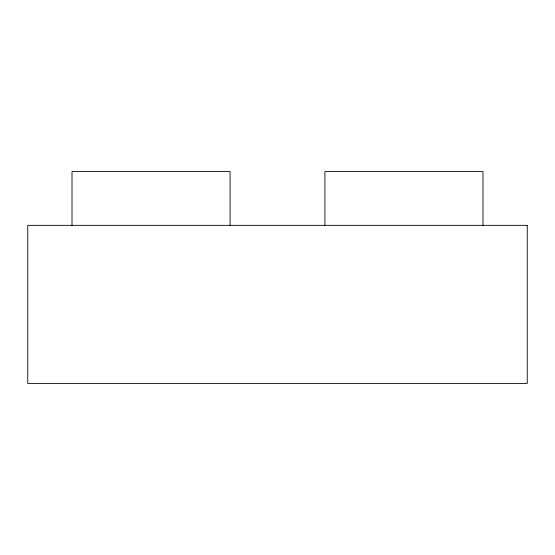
<?xml version="1.0" encoding="UTF-8"?>
<svg xmlns="http://www.w3.org/2000/svg" width="555" height="555" viewBox="0 0 555 555"><rect width="100%" height="100%" fill="white"/><g stroke="black" fill="none" stroke-linecap="round" stroke-linejoin="round"><path stroke-width="0.83" d="M482.989 225.337L482.989 171.592L324.918 171.592L324.918 225.337M230.082 225.337L230.082 171.592L72.011 171.592L72.011 225.337M527.25 225.337L27.75 225.337L27.75 383.408L527.25 383.408L527.25 225.337"/></g></svg>
